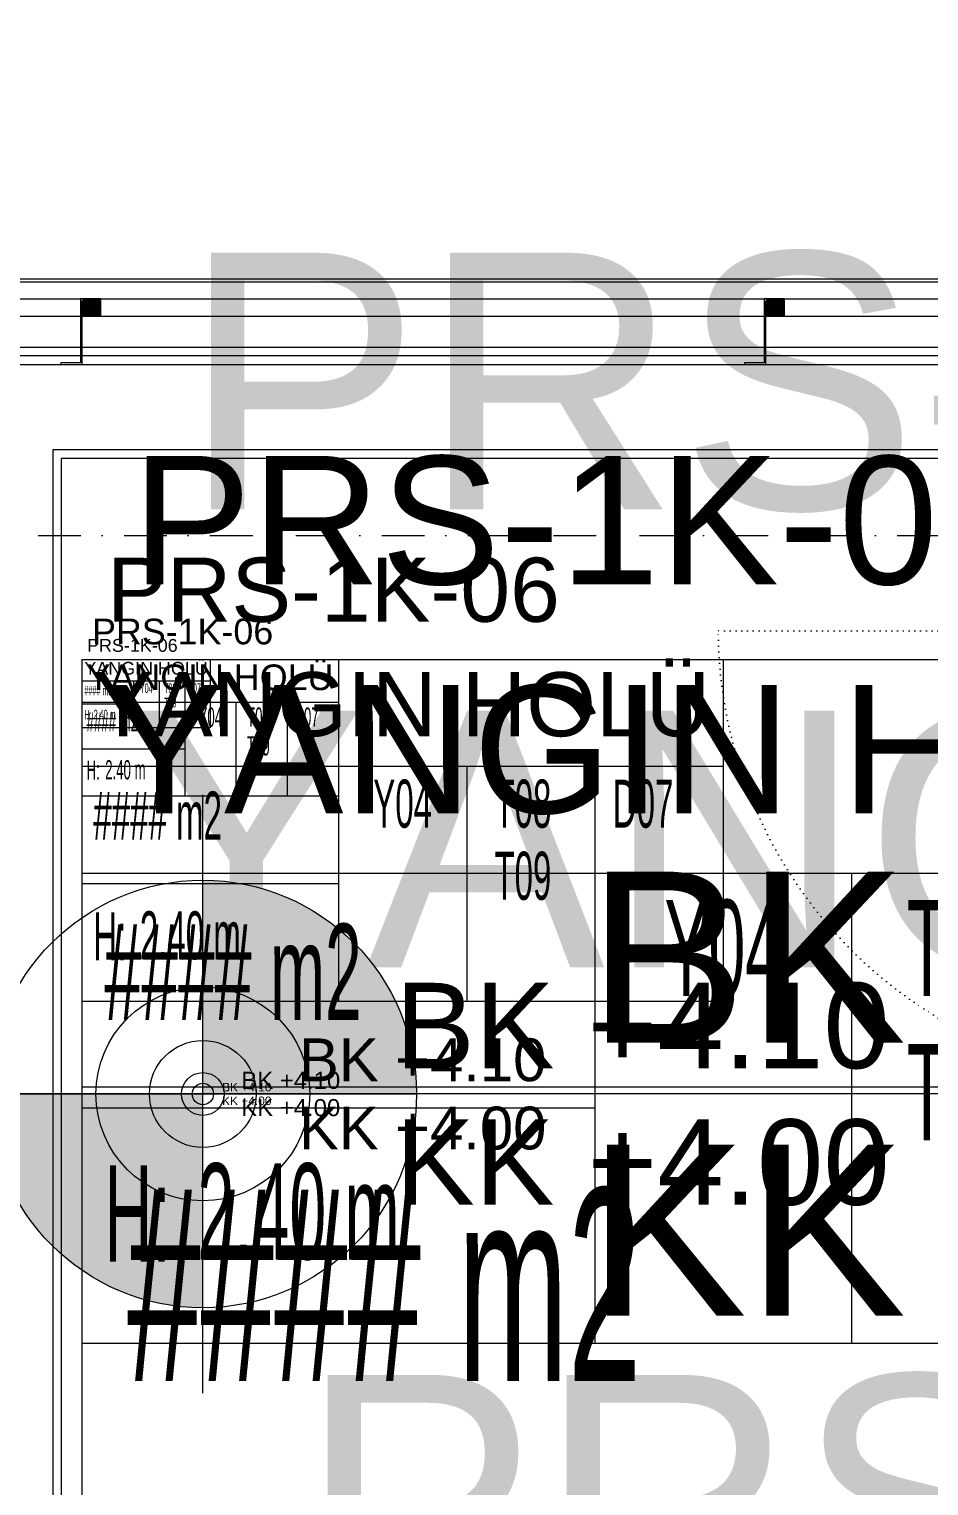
# Model space of a CAD drawing. Extents: x -9059 to 11889, y 0 to 6614.
# Drawn here: x 8839 to 9049.5, y 3524.4 to 3865.1 of the extents above; entities that cross this region are included whole.
import ezdxf
from ezdxf.enums import TextEntityAlignment as Align

# ---------------------------------------------------------------- set-up
doc = ezdxf.new("R2010")
doc.units = 0
doc.header["$LTSCALE"] = 10
doc.header["$MEASUREMENT"] = 0
doc.linetypes.add('DASHDOT', pattern=[1, 0.5, -0.25, 0, -0.25])
doc.linetypes.add('DOT2', pattern=[0.125, 0, -0.125])
doc.layers.get('0').update_dxf_attribs({"color": 9, "lineweight": 9})
for name, color, linetype, lineweight in [('00', 9, 'Continuous', 9), ('06D', 9, 'Continuous', 9), ('10', 9, 'Continuous', 9), ('14', 9, 'Continuous', 9), ('20', 9, 'DOT2', 9), ('21', 9, 'Continuous', 9), ('21 @ 1 (1)', 9, 'Continuous', 9), ('21 @ 10 (1)', 9, 'Continuous', 9), ('21 @ 10 (2)', 9, 'Continuous', 9), ('21 @ 2 (1)', 9, 'Continuous', 9), ('21 @ 20', 9, 'Continuous', 9), ('21 @ 5 (1)', 9, 'Continuous', 9), ('21 @ 5 (2)', 9, 'Continuous', 9), ('21_mahal200', 9, 'Continuous', 9), ('21_mahal200 @ 1', 9, 'Continuous', 9), ('21_mahal200 @ 10 (1)', 9, 'Continuous', 9), ('21_mahal200 @ 10 (2)', 9, 'Continuous', 9), ('21_mahal200 @ 2', 9, 'Continuous', 9), ('21_mahal200 @ 20', 9, 'Continuous', 9), ('21_mahal200 @ 5 (1)', 9, 'Continuous', 9), ('21_mahal200 @ 5 (2)', 9, 'Continuous', 9), ('24', 9, 'DASHDOT', 9), ('33', 9, 'BATTING', 9), ('40A', 9, 'Continuous', 9)]:
    doc.layers.add(name, color=color, linetype=linetype, lineweight=lineweight)
doc.styles.add('Arial', font='arial.ttf', dxfattribs={"height": 2.5})
doc.styles.add('MuuM_TEXT-STANDART', font='ARIALN.TTF')
doc.linetypes.add('BATTING', pattern='A,0.0001,-0.1,[134,ltypeshp.shx,S=0.1,R=0,X=-0.1,Y=0],-0.2,[134,ltypeshp.shx,S=0.1,R=180,X=0.1,Y=0],-0.1', length=0.4001)

# ---------------------------------------------------------------- blocks, each defined once
blk = doc.blocks.new('p-mek')
at = {"color": 6}
blk.add_lwpolyline([(210.29, -281.08, -0.000027), (210.29, -1029.08, 0.400031)], format="xyb", dxfattribs=at)
blk = doc.blocks.new('0a_roomno2')
blk.add_lwpolyline([(30, -16), (0, -16), (0, 0), (30, 0)], close=True)
for points in [[(0, 0), (30, 0)], [(0, -5), (30, -5)], [(12, -5), (12, -16)], [(18, -5), (18, -16)], [(24, -5), (24, -16)], [(12, -10.5), (0, -10.5)]]:
    blk.add_lwpolyline(points)
at = {"layer": '40A'}
blk.add_lwpolyline([(0, 0), (30, 0)], dxfattribs=at)
at = {"style": 'MuuM_TEXT-STANDART', "width": 0.6}
blk.add_text('H:', height=2.25, dxfattribs=at).set_placement((0.525, -12.962), align=Align.MIDDLE_LEFT)
at = {"style": 'Arial'}
blk.add_attdef('ODANO', (0, 1.505), '', height=3, dxfattribs=at)
blk.add_attdef('MEKANADI', text='', height=3, dxfattribs=at).set_placement((0.525, -4.75), align=Align.BOTTOM_LEFT)
at = {"style": 'MuuM_TEXT-STANDART', "width": 0.6}
for tag, p in [('YER01', (15, -7)), ('TAVAN01', (20.625, -7)), ('DUVAR01', (26.25, -7)), ('YER02', (15, -10.375)), ('TAVAN02', (20.625, -10.375)), ('DUVAR02', (26.25, -10.375)), ('YER03', (15, -13.75)), ('TAVAN03', (20.625, -13.75)), ('DUVAR03', (26.25, -13.75))]:
    blk.add_attdef(tag, text='', height=2.25, dxfattribs=at).set_placement(p, align=Align.MIDDLE_CENTER)
at = {"style": 'MuuM_TEXT-STANDART'}
blk.add_attdef('M2', text='', height=2.25, dxfattribs=at).set_placement((1.323, -7.805), align=Align.MIDDLE_LEFT)
at = {"style": 'MuuM_TEXT-STANDART', "width": 0.6}
blk.add_attdef('TEMIZTAVANYUKSEKLIGI', text='', height=2.25, dxfattribs=at).set_placement((2.7, -13.162), align=Align.MIDDLE_LEFT)
blk = doc.blocks.new('*U894')
at = {"layer": '21_mahal200 @ 1'}
ref = blk.add_blockref('0a_roomno2', (8851.4, 3717.75), dxfattribs=at)
ref.add_attrib('ODANO', ' PRS-1K-06', (8851.4, 3719.51), dxfattribs={"layer": '0', "height": 3, "style": 'Arial'})
ref.add_attrib('MEKANADI', 'YANGIN HOLÜ', dxfattribs={"layer": '0', "height": 3, "style": 'Arial'}).set_placement((8851.93, 3713.25), align=Align.BOTTOM_LEFT)
ref.add_attrib('M2', '#### m2', dxfattribs={"layer": '0', "height": 2.25, "style": 'MuuM_TEXT-STANDART', "width": 0.6}).set_placement((8851.93, 3710.44), align=Align.MIDDLE_LEFT)
ref.add_attrib('TEMIZTAVANYUKSEKLIGI', '2.40 m', dxfattribs={"layer": '0', "height": 2.25, "style": 'MuuM_TEXT-STANDART', "width": 0.6}).set_placement((8854.1, 3704.84), align=Align.MIDDLE_LEFT)
ref.add_attrib('YER01', 'Y04', dxfattribs={"layer": '0', "height": 2.25, "style": 'MuuM_TEXT-STANDART', "width": 0.6}).set_placement((8866.4, 3711), align=Align.MIDDLE_CENTER)
ref.add_attrib('TAVAN01', 'T08', dxfattribs={"layer": '0', "height": 2.25, "style": 'MuuM_TEXT-STANDART', "width": 0.6}).set_placement((8872.03, 3711), align=Align.MIDDLE_CENTER)
ref.add_attrib('DUVAR01', 'D07', dxfattribs={"layer": '0', "height": 2.25, "style": 'MuuM_TEXT-STANDART', "width": 0.6}).set_placement((8877.65, 3711), align=Align.MIDDLE_CENTER)
ref.add_attrib('TAVAN02', 'T09', dxfattribs={"layer": '0', "height": 2.25, "style": 'MuuM_TEXT-STANDART', "width": 0.6}).set_placement((8872.03, 3707.63), align=Align.MIDDLE_CENTER)
at = {"layer": '21_mahal200 @ 10 (1)'}
ref = blk.add_blockref('0a_roomno2', (8851.4, 3717.75), dxfattribs=dict(at, xscale=10, yscale=10, zscale=10))
ref.add_attrib('ODANO', ' PRS-1K-06', (8851.4, 3735.3), dxfattribs={"layer": '0', "height": 30, "style": 'Arial'})
ref.add_attrib('MEKANADI', 'YANGIN HOLÜ', dxfattribs={"layer": '0', "height": 30, "style": 'Arial'}).set_placement((8856.65, 3672.75), align=Align.BOTTOM_LEFT)
ref.add_attrib('M2', '#### m2', dxfattribs={"layer": '0', "height": 22.5, "style": 'MuuM_TEXT-STANDART', "width": 0.6}).set_placement((8856.65, 3644.63), align=Align.MIDDLE_LEFT)
ref.add_attrib('TEMIZTAVANYUKSEKLIGI', '2.40 m', dxfattribs={"layer": '0', "height": 22.5, "style": 'MuuM_TEXT-STANDART', "width": 0.6}).set_placement((8878.4, 3588.63), align=Align.MIDDLE_LEFT)
ref.add_attrib('YER01', 'Y04', dxfattribs={"layer": '0', "height": 22.5, "style": 'MuuM_TEXT-STANDART', "width": 0.6}).set_placement((9001.4, 3650.25), align=Align.MIDDLE_CENTER)
ref.add_attrib('TAVAN01', 'T08', dxfattribs={"layer": '0', "height": 22.5, "style": 'MuuM_TEXT-STANDART', "width": 0.6}).set_placement((9057.65, 3650.25), align=Align.MIDDLE_CENTER)
ref.add_attrib('DUVAR01', 'D07', dxfattribs={"layer": '0', "height": 22.5, "style": 'MuuM_TEXT-STANDART', "width": 0.6}).set_placement((9113.9, 3650.25), align=Align.MIDDLE_CENTER)
ref.add_attrib('TAVAN02', 'T09', dxfattribs={"layer": '0', "height": 22.5, "style": 'MuuM_TEXT-STANDART', "width": 0.6}).set_placement((9057.65, 3616.5), align=Align.MIDDLE_CENTER)
at = {"layer": '21_mahal200 @ 10 (2)'}
ref = blk.add_blockref('0a_roomno2', (8851.4, 3717.75), dxfattribs=dict(at, xscale=10, yscale=10, zscale=10))
ref.add_attrib('ODANO', ' PRS-1K-06', (8851.4, 3735.3), dxfattribs={"layer": '0', "height": 30, "style": 'Arial'})
ref.add_attrib('MEKANADI', 'YANGIN HOLÜ', dxfattribs={"layer": '0', "height": 30, "style": 'Arial'}).set_placement((8856.65, 3672.75), align=Align.BOTTOM_LEFT)
ref.add_attrib('M2', '#### m2', dxfattribs={"layer": '0', "height": 22.5, "style": 'MuuM_TEXT-STANDART', "width": 0.6}).set_placement((8856.65, 3644.63), align=Align.MIDDLE_LEFT)
ref.add_attrib('TEMIZTAVANYUKSEKLIGI', '2.40 m', dxfattribs={"layer": '0', "height": 22.5, "style": 'MuuM_TEXT-STANDART', "width": 0.6}).set_placement((8878.4, 3588.63), align=Align.MIDDLE_LEFT)
ref.add_attrib('YER01', 'Y04', dxfattribs={"layer": '0', "height": 22.5, "style": 'MuuM_TEXT-STANDART', "width": 0.6}).set_placement((9001.4, 3650.25), align=Align.MIDDLE_CENTER)
ref.add_attrib('TAVAN01', 'T08', dxfattribs={"layer": '0', "height": 22.5, "style": 'MuuM_TEXT-STANDART', "width": 0.6}).set_placement((9057.65, 3650.25), align=Align.MIDDLE_CENTER)
ref.add_attrib('DUVAR01', 'D07', dxfattribs={"layer": '0', "height": 22.5, "style": 'MuuM_TEXT-STANDART', "width": 0.6}).set_placement((9113.9, 3650.25), align=Align.MIDDLE_CENTER)
ref.add_attrib('TAVAN02', 'T09', dxfattribs={"layer": '0', "height": 22.5, "style": 'MuuM_TEXT-STANDART', "width": 0.6}).set_placement((9057.65, 3616.5), align=Align.MIDDLE_CENTER)
at = {"layer": '21_mahal200 @ 2'}
ref = blk.add_blockref('0a_roomno2', (8851.4, 3717.75), dxfattribs=dict(at, xscale=2, yscale=2, zscale=2))
ref.add_attrib('ODANO', ' PRS-1K-06', (8851.4, 3721.26), dxfattribs={"layer": '0', "height": 6, "style": 'Arial'})
ref.add_attrib('MEKANADI', 'YANGIN HOLÜ', dxfattribs={"layer": '0', "height": 6, "style": 'Arial'}).set_placement((8852.45, 3708.75), align=Align.BOTTOM_LEFT)
ref.add_attrib('M2', '#### m2', dxfattribs={"layer": '0', "height": 4.5, "style": 'MuuM_TEXT-STANDART', "width": 0.6}).set_placement((8852.45, 3703.13), align=Align.MIDDLE_LEFT)
ref.add_attrib('TEMIZTAVANYUKSEKLIGI', '2.40 m', dxfattribs={"layer": '0', "height": 4.5, "style": 'MuuM_TEXT-STANDART', "width": 0.6}).set_placement((8856.8, 3691.93), align=Align.MIDDLE_LEFT)
ref.add_attrib('YER01', 'Y04', dxfattribs={"layer": '0', "height": 4.5, "style": 'MuuM_TEXT-STANDART', "width": 0.6}).set_placement((8881.4, 3704.25), align=Align.MIDDLE_CENTER)
ref.add_attrib('TAVAN01', 'T08', dxfattribs={"layer": '0', "height": 4.5, "style": 'MuuM_TEXT-STANDART', "width": 0.6}).set_placement((8892.65, 3704.25), align=Align.MIDDLE_CENTER)
ref.add_attrib('DUVAR01', 'D07', dxfattribs={"layer": '0', "height": 4.5, "style": 'MuuM_TEXT-STANDART', "width": 0.6}).set_placement((8903.9, 3704.25), align=Align.MIDDLE_CENTER)
ref.add_attrib('TAVAN02', 'T09', dxfattribs={"layer": '0', "height": 4.5, "style": 'MuuM_TEXT-STANDART', "width": 0.6}).set_placement((8892.65, 3697.5), align=Align.MIDDLE_CENTER)
at = {"layer": '21_mahal200 @ 20'}
ref = blk.add_blockref('0a_roomno2', (8851.4, 3717.75), dxfattribs=dict(at, xscale=20, yscale=20, zscale=20))
ref.add_attrib('ODANO', ' PRS-1K-06', (8851.4, 3752.85), dxfattribs={"layer": '0', "height": 60, "style": 'Arial'})
ref.add_attrib('MEKANADI', 'YANGIN HOLÜ', dxfattribs={"layer": '0', "height": 60, "style": 'Arial'}).set_placement((8861.9, 3627.75), align=Align.BOTTOM_LEFT)
ref.add_attrib('M2', '#### m2', dxfattribs={"layer": '0', "height": 45, "style": 'MuuM_TEXT-STANDART', "width": 0.6}).set_placement((8861.9, 3571.5), align=Align.MIDDLE_LEFT)
at = {"layer": '21_mahal200 @ 5 (1)'}
ref = blk.add_blockref('0a_roomno2', (8851.4, 3717.75), dxfattribs=dict(at, xscale=5, yscale=5, zscale=5))
ref.add_attrib('ODANO', ' PRS-1K-06', (8851.4, 3726.53), dxfattribs={"layer": '0', "height": 15, "style": 'Arial'})
ref.add_attrib('MEKANADI', 'YANGIN HOLÜ', dxfattribs={"layer": '0', "height": 15, "style": 'Arial'}).set_placement((8854.03, 3695.25), align=Align.BOTTOM_LEFT)
ref.add_attrib('M2', '#### m2', dxfattribs={"layer": '0', "height": 11.25, "style": 'MuuM_TEXT-STANDART', "width": 0.6}).set_placement((8854.03, 3681.19), align=Align.MIDDLE_LEFT)
ref.add_attrib('TEMIZTAVANYUKSEKLIGI', '2.40 m', dxfattribs={"layer": '0', "height": 11.25, "style": 'MuuM_TEXT-STANDART', "width": 0.6}).set_placement((8864.9, 3653.19), align=Align.MIDDLE_LEFT)
ref.add_attrib('YER01', 'Y04', dxfattribs={"layer": '0', "height": 11.25, "style": 'MuuM_TEXT-STANDART', "width": 0.6}).set_placement((8926.4, 3684), align=Align.MIDDLE_CENTER)
ref.add_attrib('TAVAN01', 'T08', dxfattribs={"layer": '0', "height": 11.25, "style": 'MuuM_TEXT-STANDART', "width": 0.6}).set_placement((8954.53, 3684), align=Align.MIDDLE_CENTER)
ref.add_attrib('DUVAR01', 'D07', dxfattribs={"layer": '0', "height": 11.25, "style": 'MuuM_TEXT-STANDART', "width": 0.6}).set_placement((8982.65, 3684), align=Align.MIDDLE_CENTER)
ref.add_attrib('TAVAN02', 'T09', dxfattribs={"layer": '0', "height": 11.25, "style": 'MuuM_TEXT-STANDART', "width": 0.6}).set_placement((8954.53, 3667.13), align=Align.MIDDLE_CENTER)
at = {"layer": '21_mahal200 @ 5 (2)'}
ref = blk.add_blockref('0a_roomno2', (8851.4, 3717.75), dxfattribs=dict(at, xscale=5, yscale=5, zscale=5))
ref.add_attrib('ODANO', ' PRS-1K-06', (8851.4, 3726.53), dxfattribs={"layer": '0', "height": 15, "style": 'Arial'})
ref.add_attrib('MEKANADI', 'YANGIN HOLÜ', dxfattribs={"layer": '0', "height": 15, "style": 'Arial'}).set_placement((8854.03, 3695.25), align=Align.BOTTOM_LEFT)
ref.add_attrib('M2', '#### m2', dxfattribs={"layer": '0', "height": 11.25, "style": 'MuuM_TEXT-STANDART', "width": 0.6}).set_placement((8854.03, 3681.19), align=Align.MIDDLE_LEFT)
ref.add_attrib('TEMIZTAVANYUKSEKLIGI', '2.40 m', dxfattribs={"layer": '0', "height": 11.25, "style": 'MuuM_TEXT-STANDART', "width": 0.6}).set_placement((8864.9, 3653.19), align=Align.MIDDLE_LEFT)
ref.add_attrib('YER01', 'Y04', dxfattribs={"layer": '0', "height": 11.25, "style": 'MuuM_TEXT-STANDART', "width": 0.6}).set_placement((8926.4, 3684), align=Align.MIDDLE_CENTER)
ref.add_attrib('TAVAN01', 'T08', dxfattribs={"layer": '0', "height": 11.25, "style": 'MuuM_TEXT-STANDART', "width": 0.6}).set_placement((8954.53, 3684), align=Align.MIDDLE_CENTER)
ref.add_attrib('DUVAR01', 'D07', dxfattribs={"layer": '0', "height": 11.25, "style": 'MuuM_TEXT-STANDART', "width": 0.6}).set_placement((8982.65, 3684), align=Align.MIDDLE_CENTER)
ref.add_attrib('TAVAN02', 'T09', dxfattribs={"layer": '0', "height": 11.25, "style": 'MuuM_TEXT-STANDART', "width": 0.6}).set_placement((8954.53, 3667.13), align=Align.MIDDLE_CENTER)
blk = doc.blocks.new('p-s-profil')
at = {"layer": '10'}
blk.add_lwpolyline([(9, 15.3), (4.6, 15.3), (4.6, 0.4), (0, 0.4), (0, 0), (5, 0), (5, 14.9), (9, 14.9), (9, 15.3)], dxfattribs=at)
blk.add_lwpolyline([(9, 15.3), (4.6, 15.3), (4.6, 0.4), (0, 0.4), (0, 0), (5, 0), (5, 14.9), (9, 14.9), (9, 15.3)], dxfattribs=at)
blk = doc.blocks.new('p-kutu_profil_40x40')
h = blk.add_hatch(color=256)
h.dxf.hatch_style = 1
h.paths.add_polyline_path([(0, 0), (4, 0), (4, 4), (0, 4)])
h = blk.add_hatch(color=255)
h.dxf.hatch_style = 1
h.paths.add_polyline_path([(0, 0), (4, 0), (4, 4), (0, 4)])
blk.add_lwpolyline([(0, 0), (4, 0), (4, 4), (0, 4)], close=True)
at = {"layer": '10'}
for points in [[(0, 4), (4, 4), (4, 0), (0, 0)], [(0, 4), (4, 4), (4, 0), (0, 0)], [(0, 0), (4, 0), (4, 4), (0, 4)], [(0.3, 3.7), (3.7, 3.7), (3.7, 0.3), (0.3, 0.3)], [(0.3, 3.7), (3.7, 3.7), (3.7, 0.3), (0.3, 0.3)]]:
    blk.add_lwpolyline(points, close=True, dxfattribs=at)
blk = doc.blocks.new('p-yn_sackasa')
at = {"layer": '10'}
for points in [[(0.6, 3), (1, 3), (1, 4.5), (2.3, 4.5), (2.3, 3.7), (2.7, 3.7), (2.7, 7.6), (0, 7.6), (0, 6.5), (0.6, 6.5)], [(0.6, 3), (0.6, -0.4), (1.1, -0.4), (1.1, -1.4), (-2.6, -1.4), (-2.6, 0.5), (-2, 0.5)], [(0, 0), (0.6, 0), (0.6, 2.6), (0, 2.6), (0, 0)], [(0.3, 2.6), (0.3, 0)]]:
    blk.add_lwpolyline(points, dxfattribs=at)
blk = doc.blocks.new('K-YN-015')
at = {"layer": '06D'}
for points in [[(22.5, 9.56), (21.87, 9.56), (21.87, 13.56, -0.414214), (22.25, 13.93), (27.75, 13.93, -0.414214), (28.12, 13.56), (28.12, 9.56), (27.5, 9.56)], [(111.5, 9.56), (112.12, 9.56), (112.12, 13.56, 0.414214), (111.75, 13.93), (106.25, 13.93, 0.414214), (105.87, 13.56), (105.87, 9.56), (106.5, 9.56)]]:
    blk.add_lwpolyline(points, format="xyb", dxfattribs=at)
for points in [[(22.5, 10.94), (27.5, 10.94), (27.5, 3.44), (22.5, 3.44)], [(105.87, 13.31), (28.12, 13.31), (28.12, 10.18), (105.87, 10.18)], [(111.5, 12.06), (106.5, 12.06), (106.5, 3.44), (111.5, 3.44)]]:
    blk.add_lwpolyline(points, close=True, dxfattribs=at)
for points in [[(22.8, -2.56), (22.8, -3.81), (27.2, -3.81), (27.2, -2.56), (22.8, -2.56)], [(23.87, -3.81), (23.87, -10.06), (38.87, -10.06), (38.87, -8.19), (26.12, -8.19), (26.12, -8.19), (26.12, -3.81), (23.87, -3.81)]]:
    blk.add_lwpolyline(points, dxfattribs=at)
at = {"layer": '10', "ltscale": 10}
for p, q in [((117.6, 3.44), (16.4, 3.44)), ((15, 0.68), (16, 1.33)), ((15, 0.68), (16, 1.33)), ((16, 0.28), (15, 0.28)), ((16, 0.28), (15, 0.28)), ((16, 0.08), (15, 0.08)), ((16, 0.08), (15, 0.08)), ((16, 1.76), (16, 1.33)), ((16.3, 1.76), (16, 1.76)), ((16, 1.76), (16, 1.33)), ((16.3, 1.76), (16, 1.76)), ((16, 1.33), (16, -0.17)), ((16, 1.33), (16, -0.17)), ((16.3, -2.19), (16.3, 3.34)), ((16.3, 1.33), (16.3, 1.76)), ((16.3, 1.33), (16.3, 1.76)), ((16.3, -0.17), (16.3, 1.33)), ((16.3, -0.17), (16.3, 1.33)), ((117.5, 3.29), (16.45, 3.29)), ((16.45, -2.29), (16.45, 3.29)), ((117.55, -2.29), (117.55, 3.24)), ((117.7, -2.19), (117.7, 3.34)), ((117.7, 1.76), (117.7, 0.26)), ((118, 1.76), (117.7, 1.76)), ((117.7, 0.26), (117.7, -0.17)), ((118, 0.26), (118, 1.76)), ((118, 1.51), (119, 1.51)), ((118, 1.31), (119, 1.31)), ((119, 0.91), (118, 0.26)), ((118, -0.17), (118, 0.26)), ((14.3, -2.46), (14.3, -2.34)), ((14.4, -2.24), (16.25, -2.24)), ((119.6, -2.56), (14.4, -2.56)), ((14.45, -2.41), (14.45, -2.39)), ((14.45, -2.39), (16.35, -2.39)), ((119.54, -2.41), (14.45, -2.41)), ((16, -0.17), (16.3, -0.17)), ((16, -0.17), (16.3, -0.17)), ((119.54, -2.39), (117.65, -2.39)), ((117.7, -0.17), (118, -0.17)), ((119.6, -2.24), (117.75, -2.24)), ((119.55, -2.41), (119.55, -2.39)), ((119.7, -2.46), (119.7, -2.34)), ((120.84, -2), (120.84, -2.43)), ((120.84, -2), (120.84, -2.43)), ((121.05, -2), (121.05, -2.43)), ((121.05, -2), (121.05, -2.43)), ((121.22, -2.16), (121.05, -2.16)), ((121.22, -2.16), (121.05, -2.16)), ((121.22, -2.16), (121.22, -2.29)), ((121.22, -2.16), (121.22, -2.29)), ((121.6, -2.73), (121.73, -2.62)), ((121.6, -2.73), (121.73, -2.62))]:
    blk.add_line(p, q, dxfattribs=at)
blk.add_circle((120.95, -3.26), 0.843, dxfattribs=at)
blk.add_circle((120.95, -3.26), 0.843, dxfattribs=at)
for centre, radius, start, end in [((16.44, 3.3), 0.141, 104.9271, 165.0729), ((117.6, 3.34), 0.1, 0, 90), ((117.5, 3.24), 0.05, 0, 90), ((14.4, -2.34), 0.1, 90, 180), ((14.4, -2.46), 0.1, 180, 270), ((14.45, -2.39), 0.005, 90, 180), ((14.45, -2.41), 0.005, 180, 270), ((16.25, -2.19), 0.05, 270, 0), ((16.35, -2.29), 0.1, 270, 0), ((117.65, -2.29), 0.1, 180, 270), ((117.75, -2.19), 0.05, 180, 270), ((119.54, -2.39), 0.005, 0, 90), ((119.54, -2.41), 0.005, 270, 360), ((119.6, -2.34), 0.1, 0, 90), ((119.6, -2.46), 0.1, 270, 0), ((120.42, -2.26), 0.302, 285.5524, 60.0315), ((120.42, -2.26), 0.302, 285.5524, 60.0315), ((120.42, -2.26), 0.428, 336.352, 37.621), ((120.42, -2.26), 0.428, 336.352, 37.621), ((120.95, -3.26), 1.01, 39.4092, 74.2861), ((120.95, -3.26), 1.01, 39.4092, 74.2861)]:
    blk.add_arc(centre, radius, start, end, dxfattribs=at)
at = {"layer": '20'}
blk.add_lwpolyline([(119.7, -2.35), (119.7, -111.8, -0.421209), (13.92, -2.35, 1)], format="xyb", dxfattribs=at)
at = {"layer": '33', "ltscale": 0.25}
blk.add_lwpolyline([(117.55, 0.48), (16.45, 0.48)], dxfattribs=at)
blk.add_blockref('p-yn_sackasa', (14, 0))
at = {"xscale": -1}
blk.add_blockref('p-yn_sackasa', (120, 0), dxfattribs=at)
blk = doc.blocks.new('*U901')
at = {"layer": '21_mahal200 @ 20'}
ref = blk.add_blockref('0a_roomno2', (8878.7, 3455.28), dxfattribs=dict(at, xscale=20, yscale=20, zscale=20))
ref.add_attrib('ODANO', ' PRS-1K-07', (8878.7, 3490.38), dxfattribs={"layer": '0', "height": 60, "style": 'Arial'})
blk = doc.blocks.new('0a_elevationtarget-p')
h = blk.add_hatch(color=256)
h.paths.add_polyline_path([(2.5, 0, 0.414214), (0, 2.5), (0, 0)])
h.paths.add_polyline_path([(0, 0), (-2.5, 0, 0.414214), (0, -2.5)])
blk.add_line((0, -3.5), (0, 3.5))
blk.add_lwpolyline([(16.605, 0), (-4, 0)])
blk.add_circle((0, 0), 2.5)
at = {"layer": '40A'}
blk.add_lwpolyline([(-2.5, 0), (2.5, 0)], dxfattribs=at)
at = {"style": 'Arial'}
blk.add_attdef('BITMISKOT', text='', height=2, dxfattribs=at).set_placement((4.5, 0), align=Align.BOTTOM_LEFT)
blk.add_attdef('KABAKOT', text='', height=2, dxfattribs=at).set_placement((4.5, -0.592), align=Align.TOP_LEFT)
blk = doc.blocks.new('*U903')
at = {"layer": '21 @ 1 (1)'}
blk.add_blockref('0a_elevationtarget-p', (8879.65, 3616.09), dxfattribs=at).add_auto_attribs({'BITMISKOT': 'BK +4.10', 'KABAKOT': 'KK +4.00'})
at = {"layer": '21 @ 10 (1)', "xscale": 10, "yscale": 10, "zscale": 10}
blk.add_blockref('0a_elevationtarget-p', (8879.65, 3616.09), dxfattribs=at).add_auto_attribs({'BITMISKOT': 'BK +4.10', 'KABAKOT': 'KK +4.00'})
at = {"layer": '21 @ 10 (2)', "xscale": 10, "yscale": 10, "zscale": 10}
blk.add_blockref('0a_elevationtarget-p', (8879.65, 3616.09), dxfattribs=at).add_auto_attribs({'BITMISKOT': 'BK +4.10', 'KABAKOT': 'KK +4.00'})
at = {"layer": '21 @ 2 (1)', "xscale": 2, "yscale": 2, "zscale": 2}
blk.add_blockref('0a_elevationtarget-p', (8879.65, 3616.09), dxfattribs=at).add_auto_attribs({'BITMISKOT': 'BK +4.10', 'KABAKOT': 'KK +4.00'})
at = {"layer": '21 @ 20', "xscale": 20, "yscale": 20, "zscale": 20}
blk.add_blockref('0a_elevationtarget-p', (8879.65, 3616.09), dxfattribs=at).add_auto_attribs({'BITMISKOT': 'BK +4.10', 'KABAKOT': 'KK +4.00'})
at = {"layer": '21 @ 5 (1)', "xscale": 5, "yscale": 5, "zscale": 5}
blk.add_blockref('0a_elevationtarget-p', (8879.65, 3616.09), dxfattribs=at).add_auto_attribs({'BITMISKOT': 'BK +4.10', 'KABAKOT': 'KK +4.00'})
at = {"layer": '21 @ 5 (2)', "xscale": 5, "yscale": 5, "zscale": 5}
blk.add_blockref('0a_elevationtarget-p', (8879.65, 3616.09), dxfattribs=at).add_auto_attribs({'BITMISKOT': 'BK +4.10', 'KABAKOT': 'KK +4.00'})

msp = doc.modelspace()

# ---------------------------------------------------------------- linework, layer by layer
at = {"layer": '00'}
msp.add_lwpolyline([(8829.54, 3506.73), (8829.54, 3766.73), (8464.54, 3766.73), (8464.54, 3786.73), (9094.54, 3786.73), (9094.54, 3766.73), (9084.54, 3766.73), (9084.54, 3766.73), (9084.54, 3766.73), (9084.54, 3766.73), (8844.54, 3766.73), (8844.54, 3506.73)], close=True, dxfattribs=at)
at = {"layer": '06D'}
for points in [[(7694.69, 3802.03), (9154.54, 3802.03)], [(7694.69, 3798.03), (9154.54, 3798.03)], [(7699.09, 3790.73), (9154.54, 3790.73)], [(7754.54, 3786.73), (9154.94, 3786.73)]]:
    msp.add_lwpolyline(points, dxfattribs=at)
at = {"layer": '10'}
for points in [[(7683.72, 3806.73), (9149.54, 3806.73)], [(7683.72, 3806.03), (9149.54, 3806.03)]]:
    msp.add_lwpolyline(points, dxfattribs=at)
at = {"layer": '14'}
msp.add_lwpolyline([(9156.54, 3764.73), (9156.54, 3724.73), (9092.54, 3724.73), (9092.54, 3764.73), (8846.54, 3764.73), (8846.54, 3508.73), (8991.54, 3508.73), (8991.54, 3489.73), (8846.54, 3489.73), (8846.54, 3489.73), (8846.54, 3489.73), (8846.54, 2958.73), (9112.54, 2958.73), (9112.54, 3489.73), (9097.54, 3489.73), (9097.54, 3508.73), (9112.54, 3508.73), (9112.54, 3618.73), (9129.54, 3618.73)], dxfattribs=at)
at = {"layer": '24', "ltscale": 2}
msp.add_lwpolyline([(7012.01, 3746.73), (10534.54, 3746.73)], dxfattribs=at)
at = {"layer": '33', "ltscale": 0.2, "flags": 128}
msp.add_lwpolyline([(9154.54, 3788.73), (7692.54, 3788.73), (7692.54, 2310.38)], dxfattribs=at)

# ---------------------------------------------------------------- block references
for p in [(8846.39, 3786.73), (9006.39, 3786.73)]:
    msp.add_blockref('p-s-profil', p)
at = {"extrusion": (0, 0, -1), "zscale": -1}
for p in [(-8855.69, 3798.03), (-9015.69, 3798.03)]:
    msp.add_blockref('p-kutu_profil_40x40', p, dxfattribs=at)
at = {"layer": '06D'}
msp.add_blockref('p-mek', (7674.54, 3724.73), dxfattribs=at)
at = {"layer": '10', "xscale": -1, "rotation": 270}
msp.add_blockref('K-YN-015', (9112.04, 3604.73), dxfattribs=at)
at = {"layer": '21', "color": 6}
msp.add_blockref('*U903', (0, 0), dxfattribs=at)
at = {"layer": '21_mahal200', "color": 6}
for name in ['*U894', '*U901']:
    msp.add_blockref(name, (0, 0), dxfattribs=at)

doc.saveas('drawing.dxf')
